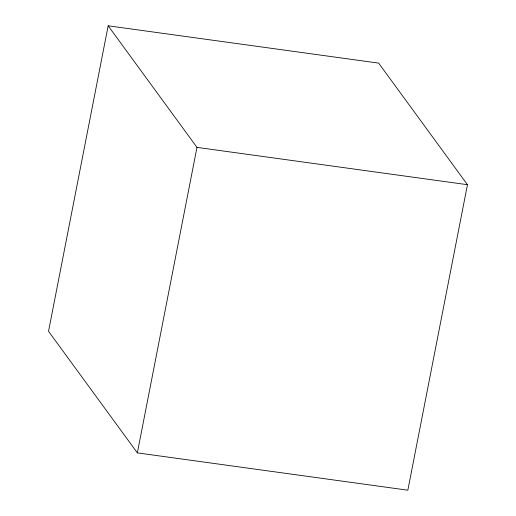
<?xml version="1.0" encoding="UTF-8"?>
<svg xmlns="http://www.w3.org/2000/svg" width="516" height="516" viewBox="0 0 516 516"><rect width="100%" height="100%" fill="white"/><g stroke="black" fill="none" stroke-linecap="round" stroke-linejoin="round"><path stroke-width="0.77" d="M108.16 25.8L48.536 331.304L137.353 452.88L407.84 490.2L467.464 184.696L378.647 63.12L108.16 25.8L196.97 147.376L467.464 184.696M137.353 452.88L196.97 147.376"/></g></svg>
